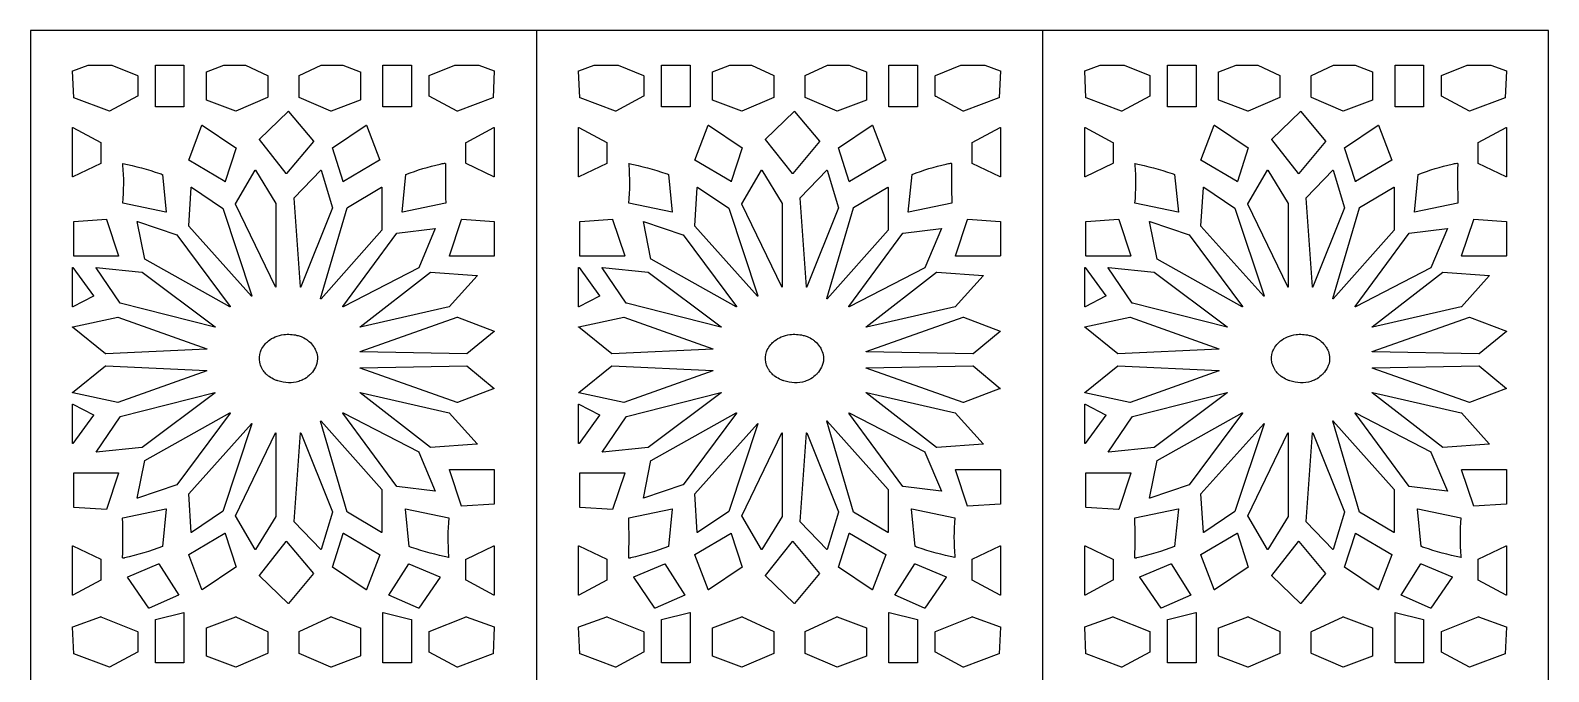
# Model space of a CAD drawing. Header units: millimetres. Extents: x -145 to 725, y -840 to 1160.
# Drawn here: x -145 to 725, y 792 to 1160 of the extents above; entities that cross this region are included whole.
import ezdxf

# ---------------------------------------------------------------- set-up
doc = ezdxf.new("R2010")
doc.units = ezdxf.units.MM
doc.layers.add('Default', color=70, linetype='Continuous')

msp = doc.modelspace()

# ---------------------------------------------------------------- linework, layer by layer
at = {"layer": 'Default'}
for p, q in [((145, 1160), (145, -840)), ((435, 1160), (435, -840))]:
    msp.add_line(p, q, dxfattribs=at)
for points in [[(435, 1160), (145, 1160), (-145, 1160), (-145, -840), (145, -840), (435, -840), (725, -840), (725, 1160)], [(-120.76, 1136.79), (-120.76, 1136.79)], [(-83.51, 1133.94), (-83.51, 1133.94)], [(-44.04, 1136.18), (-44.04, 1136.18)], [(44.11, 1136.09), (44.11, 1136.09)], [(83.58, 1134.03), (83.58, 1134.03)], [(120.83, 1136.7), (120.83, 1136.7)], [(169.24, 1136.79), (169.24, 1136.79)], [(206.49, 1133.94), (206.49, 1133.94)], [(245.96, 1136.18), (245.96, 1136.18)], [(334.11, 1136.09), (334.11, 1136.09)], [(373.58, 1134.03), (373.58, 1134.03)], [(410.83, 1136.7), (410.83, 1136.7)], [(459.24, 1136.79), (459.24, 1136.79)], [(496.49, 1133.94), (496.49, 1133.94)], [(535.96, 1136.18), (535.96, 1136.18)], [(624.11, 1136.09), (624.11, 1136.09)], [(663.58, 1134.03), (663.58, 1134.03)], [(700.83, 1136.7), (700.83, 1136.7)], [(-120.11, 1121.37), (-120.11, 1121.37)], [(-99.67, 1113.62), (-99.68, 1113.62)], [(-44.11, 1120.15), (-44.11, 1120.15)], [(8.98, 1121.68), (8.98, 1121.68)], [(44.04, 1120.06), (44.04, 1120.06)], [(99.57, 1113.63), (99.57, 1113.63)], [(120.04, 1121.29), (120.04, 1121.29)], [(169.89, 1121.37), (169.89, 1121.37)], [(190.33, 1113.62), (190.32, 1113.62)], [(245.89, 1120.15), (245.89, 1120.15)], [(298.98, 1121.68), (298.98, 1121.68)], [(334.04, 1120.06), (334.04, 1120.06)], [(389.57, 1113.63), (389.57, 1113.63)], [(410.04, 1121.29), (410.04, 1121.29)], [(459.89, 1121.37), (459.89, 1121.37)], [(480.33, 1113.62), (480.32, 1113.62)], [(535.89, 1120.15), (535.89, 1120.15)], [(588.98, 1121.68), (588.98, 1121.68)], [(624.04, 1120.06), (624.04, 1120.06)], [(679.57, 1113.63), (679.57, 1113.63)], [(700.04, 1121.29), (700.04, 1121.29)]]:
    msp.add_lwpolyline(points, close=True, dxfattribs=at)
for points in [[(-99.68, 1113.62), (-120.04, 1121.29, -0.319163), (-120.11, 1121.37), (-120.83, 1136.7, -0.301789), (-120.76, 1136.79), (-111.95, 1140), (-98.24, 1140), (-83.58, 1134.03, -0.324955), (-83.51, 1133.94), (-83.51, 1122.29, -0.263614), (-83.57, 1122.21), (-99.57, 1113.63)], [(-73.27, 1116.07, -0.278165), (-73.37, 1116.12, -0.126205), (-73.38, 1116.16), (-73.38, 1140), (-56.97, 1140), (-56.97, 1116.16, -0.361163), (-57.09, 1116.07)], [(-8.98, 1133.94), (-8.98, 1121.68, -0.277286), (-9.04, 1121.6), (-27.22, 1113.62), (-27.32, 1113.62), (-44.05, 1120.06, -0.331011), (-44.11, 1120.15), (-44.11, 1136.09, -0.284318), (-44.04, 1136.18), (-34.11, 1140), (-21.68, 1140), (-9.03, 1134.03)], [(8.98, 1121.68), (8.98, 1133.94, -0.269904), (9.03, 1134.03), (21.68, 1140), (34.11, 1140), (44.05, 1136.18, -0.331011), (44.11, 1136.09), (44.11, 1120.15, -0.284318), (44.04, 1120.06), (27.32, 1113.62), (27.22, 1113.62), (9.04, 1121.6)], [(57.08, 1116.07, -0.278165), (56.98, 1116.12, -0.126205), (56.97, 1116.16), (56.97, 1140), (73.38, 1140), (73.38, 1116.16, -0.361163), (73.27, 1116.07)], [(83.52, 1122.29), (83.52, 1133.94, -0.281307), (83.58, 1134.03), (98.25, 1140), (111.95, 1140), (120.77, 1136.79, -0.351144), (120.83, 1136.7), (120.11, 1121.37, -0.275752), (120.04, 1121.29), (99.68, 1113.62), (99.57, 1113.63), (83.57, 1122.21)], [(190.32, 1113.62), (169.96, 1121.29, -0.319163), (169.89, 1121.37), (169.17, 1136.7, -0.301789), (169.24, 1136.79), (178.05, 1140), (191.76, 1140), (206.42, 1134.03, -0.324955), (206.49, 1133.94), (206.49, 1122.29, -0.263614), (206.43, 1122.21), (190.43, 1113.63)], [(216.73, 1116.07, -0.278165), (216.63, 1116.12, -0.126205), (216.62, 1116.16), (216.62, 1140), (233.03, 1140), (233.03, 1116.16, -0.361163), (232.91, 1116.07)], [(281.02, 1133.94), (281.02, 1121.68, -0.277286), (280.96, 1121.6), (262.78, 1113.62), (262.68, 1113.62), (245.95, 1120.06, -0.331011), (245.89, 1120.15), (245.89, 1136.09, -0.284318), (245.96, 1136.18), (255.89, 1140), (268.32, 1140), (280.97, 1134.03)], [(334.05, 1136.18, -0.331011), (334.11, 1136.09), (334.11, 1120.15, -0.284318), (334.04, 1120.06), (317.32, 1113.62), (317.22, 1113.62), (299.04, 1121.6), (298.98, 1121.68), (298.98, 1133.94, -0.269904), (299.03, 1134.03), (311.68, 1140), (324.11, 1140)], [(347.08, 1116.07, -0.278165), (346.98, 1116.12, -0.126205), (346.97, 1116.16), (346.97, 1140), (363.38, 1140), (363.38, 1116.16, -0.361163), (363.27, 1116.07)], [(373.52, 1122.29), (373.52, 1133.94, -0.281307), (373.58, 1134.03), (388.25, 1140), (401.95, 1140), (410.77, 1136.79, -0.351144), (410.83, 1136.7), (410.11, 1121.37, -0.275752), (410.04, 1121.29), (389.68, 1113.62), (389.57, 1113.63), (373.57, 1122.21)], [(480.32, 1113.62), (459.96, 1121.29, -0.319163), (459.89, 1121.37), (459.17, 1136.7, -0.301789), (459.24, 1136.79), (468.05, 1140), (481.76, 1140), (496.42, 1134.03, -0.324955), (496.49, 1133.94), (496.49, 1122.29, -0.263614), (496.43, 1122.21), (480.43, 1113.63)], [(506.73, 1116.07, -0.278165), (506.63, 1116.12, -0.126205), (506.62, 1116.16), (506.62, 1140), (523.03, 1140), (523.03, 1116.16, -0.361163), (522.91, 1116.07)], [(571.02, 1133.94), (571.02, 1121.68, -0.277286), (570.96, 1121.6), (552.78, 1113.62), (552.68, 1113.62), (535.95, 1120.06, -0.331011), (535.89, 1120.15), (535.89, 1136.09, -0.284318), (535.96, 1136.18), (545.89, 1140), (558.32, 1140), (570.97, 1134.03)], [(588.98, 1121.68), (588.98, 1133.94, -0.269904), (589.03, 1134.03), (601.68, 1140), (614.11, 1140), (624.05, 1136.18, -0.331011), (624.11, 1136.09), (624.11, 1120.15, -0.284318), (624.04, 1120.06), (607.32, 1113.62), (607.22, 1113.62), (589.04, 1121.6)], [(637.08, 1116.07, -0.278165), (636.98, 1116.12, -0.126205), (636.97, 1116.16), (636.97, 1140), (653.38, 1140), (653.38, 1116.16, -0.361163), (653.27, 1116.07)], [(663.52, 1122.29), (663.52, 1133.94, -0.281307), (663.58, 1134.03), (678.25, 1140), (691.95, 1140), (700.77, 1136.79, -0.351144), (700.83, 1136.7), (700.11, 1121.37, -0.275752), (700.04, 1121.29), (679.68, 1113.62), (679.57, 1113.63), (663.57, 1122.21)], [(-9.03, 1134.03, -0.048061), (-9.01, 1134.02, -0.047154), (-9, 1134, -0.049806), (-8.99, 1133.99, -0.056352), (-8.98, 1133.97, -0.079296), (-8.98, 1133.94), (-8.98, 1133.94)], [(280.97, 1134.03, -0.048061), (280.99, 1134.02, -0.047154), (281, 1134, -0.049806), (281.01, 1133.99, -0.056352), (281.02, 1133.97, -0.079296), (281.02, 1133.94), (281.02, 1133.94)], [(570.97, 1134.03, -0.048061), (570.99, 1134.02, -0.047154), (571, 1134, -0.049806), (571.01, 1133.99, -0.056352), (571.02, 1133.97, -0.079296), (571.02, 1133.94), (571.02, 1133.94)], [(83.57, 1122.21, -0.045247), (83.55, 1122.22, -0.047808), (83.54, 1122.24, -0.05045), (83.53, 1122.25, -0.056906), (83.52, 1122.27, -0.070016), (83.52, 1122.29)], [(373.57, 1122.21, -0.045247), (373.55, 1122.22, -0.047808), (373.54, 1122.24, -0.05045), (373.53, 1122.25, -0.056906), (373.52, 1122.27, -0.070016), (373.52, 1122.29)], [(663.57, 1122.21, -0.045247), (663.55, 1122.22, -0.047808), (663.54, 1122.24, -0.05045), (663.53, 1122.25, -0.056906), (663.52, 1122.27, -0.070016), (663.52, 1122.29)], [(-46.47, 1105.61), (-27.2, 1092.73, -0.354317), (-27.16, 1092.63), (-33.34, 1073.31, -0.435093), (-33.52, 1073.26), (-54.24, 1085.52, -0.388341), (-54.29, 1085.63), (-46.65, 1105.56, -0.443492)], [(-13.67, 1097.62), (2.76, 1113.56, -0.435072), (2.94, 1113.56), (17.18, 1096.39, -0.364864), (17.18, 1096.28), (1.85, 1077.88, -0.459084), (1.66, 1077.88), (-13.68, 1097.5, -0.385252)], [(55.14, 1085.52), (34.42, 1073.26, -0.363873), (34.26, 1073.28, -0.100889), (34.24, 1073.31), (28.06, 1092.63, -0.319753), (28.1, 1092.73), (47.37, 1105.61, -0.360598), (47.53, 1105.59, -0.105389), (47.55, 1105.56), (55.19, 1085.63, -0.353843)], [(243.53, 1105.61), (262.8, 1092.73, -0.354317), (262.84, 1092.63), (256.66, 1073.31, -0.435093), (256.48, 1073.26), (235.76, 1085.52, -0.388341), (235.71, 1085.63), (243.35, 1105.56, -0.443492)], [(276.33, 1097.62), (292.76, 1113.56, -0.435072), (292.94, 1113.56), (307.18, 1096.39, -0.364864), (307.18, 1096.28), (291.85, 1077.88, -0.459084), (291.66, 1077.88), (276.32, 1097.5, -0.385252)], [(345.14, 1085.52), (324.42, 1073.26, -0.363873), (324.26, 1073.28, -0.100889), (324.24, 1073.31), (318.06, 1092.63, -0.319753), (318.1, 1092.73), (337.37, 1105.61, -0.360598), (337.53, 1105.59, -0.105389), (337.55, 1105.56), (345.19, 1085.63, -0.353843)], [(533.53, 1105.61), (552.8, 1092.73, -0.354317), (552.84, 1092.63), (546.66, 1073.31, -0.435093), (546.48, 1073.26), (525.76, 1085.52, -0.388341), (525.71, 1085.63), (533.35, 1105.56, -0.443492)], [(566.33, 1097.62), (582.76, 1113.56, -0.435072), (582.94, 1113.56), (597.18, 1096.39, -0.364864), (597.18, 1096.28), (581.85, 1077.88, -0.459084), (581.66, 1077.88), (566.32, 1097.5, -0.385252)], [(635.14, 1085.52), (614.42, 1073.26, -0.363873), (614.26, 1073.28, -0.100889), (614.24, 1073.31), (608.06, 1092.63, -0.319753), (608.1, 1092.73), (627.37, 1105.61, -0.360598), (627.53, 1105.59, -0.105389), (627.55, 1105.56), (635.19, 1085.63, -0.353843)], [(-104.6, 1095.72), (-104.6, 1083.84, -0.268212), (-104.66, 1083.76), (-120.66, 1076.01, -0.341154), (-120.81, 1076.04, -0.208315), (-120.83, 1076.1), (-120.83, 1104.3, -0.390005), (-120.7, 1104.4, -0.076348), (-120.66, 1104.38), (-104.66, 1095.8, -0.291202)], [(104.6, 1083.84), (104.6, 1095.72, -0.26013), (104.66, 1095.8), (120.66, 1104.38, -0.337115), (120.81, 1104.37, -0.224277), (120.83, 1104.3), (120.83, 1076.1, -0.389397), (120.7, 1076.01, -0.065958), (120.66, 1076.01), (104.66, 1083.76, -0.306925)], [(185.4, 1095.72), (185.4, 1083.84, -0.268212), (185.34, 1083.76), (169.34, 1076.01, -0.341154), (169.19, 1076.04, -0.208315), (169.17, 1076.1), (169.17, 1104.3, -0.390005), (169.3, 1104.4, -0.076348), (169.34, 1104.38), (185.34, 1095.8, -0.291202)], [(394.6, 1083.84), (394.6, 1095.72, -0.26013), (394.66, 1095.8), (410.66, 1104.38, -0.337115), (410.81, 1104.37, -0.224277), (410.83, 1104.3), (410.83, 1076.1, -0.389397), (410.7, 1076.01, -0.065958), (410.66, 1076.01), (394.66, 1083.76, -0.306925)], [(475.4, 1095.72), (475.4, 1083.84, -0.268212), (475.34, 1083.76), (459.34, 1076.01, -0.341154), (459.19, 1076.04, -0.208315), (459.17, 1076.1), (459.17, 1104.3, -0.390005), (459.3, 1104.4, -0.076348), (459.34, 1104.38), (475.34, 1095.8, -0.291202)], [(684.6, 1083.84), (684.6, 1095.72, -0.26013), (684.66, 1095.8), (700.66, 1104.38, -0.337115), (700.81, 1104.37, -0.224277), (700.83, 1104.3), (700.83, 1076.1, -0.389397), (700.7, 1076.01, -0.065958), (700.66, 1076.01), (684.66, 1083.76, -0.306925)], [(-92.09, 1083.71, -0.031108), (-70.77, 1077.89, -0.002057), (-69.41, 1077.42, -0.321328), (-69.33, 1077.33), (-67.15, 1055.87, -0.393532), (-67.28, 1055.77), (-67.3, 1055.77), (-92.04, 1060.98, 0.042185), (-91.92, 1082.78, 0.137367)], [(-15.9, 1079.82), (-4.26, 1060.82, -0.140421), (-4.25, 1060.77), (-4.25, 1012.95, -0.776467), (-4.47, 1012.91), (-27.38, 1060.43, -0.249426), (-27.37, 1060.51), (-16.1, 1079.82, -0.544222)], [(9.7, 1012.94), (6.07, 1063.83, -0.213473), (6.09, 1063.9), (21.36, 1079.84, -0.58351), (21.56, 1079.8), (21.56, 1079.8), (28.11, 1058.34, -0.171915), (28.11, 1058.29), (9.93, 1012.92, -0.542218), (9.72, 1012.89, -0.146566)], [(92.94, 1060.98), (68.2, 1055.77, -0.367825), (68.06, 1055.82, -0.158503), (68.05, 1055.87), (70.24, 1077.33, -0.03988), (89.79, 1083.35, -0.004937), (92.31, 1083.88, -0.195089), (92.77, 1083.74, -0.104268), (92.89, 1083.59, -0.254484), (92.88, 1083.28, 0.013596), (93.03, 1061.08, -0.334876)], [(197.91, 1083.71, -0.031108), (219.23, 1077.89, -0.002057), (220.59, 1077.42, -0.321328), (220.67, 1077.33), (222.85, 1055.87, -0.393532), (222.72, 1055.77), (222.7, 1055.77), (197.96, 1060.98, 0.042185), (198.08, 1082.78, 0.137367)], [(274.1, 1079.82), (285.74, 1060.82, -0.140421), (285.75, 1060.77), (285.75, 1012.95, -0.776467), (285.53, 1012.91), (262.62, 1060.43, -0.249426), (262.63, 1060.51), (273.9, 1079.82, -0.544222)], [(299.7, 1012.94), (296.07, 1063.83, -0.213473), (296.09, 1063.9), (311.36, 1079.84, -0.58351), (311.56, 1079.8), (311.56, 1079.8), (318.11, 1058.34, -0.171915), (318.11, 1058.29), (299.93, 1012.92, -0.542218), (299.72, 1012.89, -0.146566)], [(382.94, 1060.98), (358.2, 1055.77, -0.367825), (358.06, 1055.82, -0.158503), (358.05, 1055.87), (360.24, 1077.33, -0.03988), (379.79, 1083.35, -0.004937), (382.31, 1083.88, -0.195089), (382.77, 1083.74, -0.104268), (382.89, 1083.59, -0.254484), (382.88, 1083.28, 0.013596), (383.03, 1061.08, -0.334876)], [(487.91, 1083.71, -0.031108), (509.23, 1077.89, -0.002057), (510.59, 1077.42, -0.321328), (510.67, 1077.33), (512.85, 1055.87, -0.393532), (512.72, 1055.77), (512.7, 1055.77), (487.96, 1060.98, 0.042185), (488.08, 1082.78, 0.137367)], [(564.1, 1079.82), (575.74, 1060.82, -0.140421), (575.75, 1060.77), (575.75, 1012.95, -0.776467), (575.53, 1012.91), (552.62, 1060.43, -0.249426), (552.63, 1060.51), (563.9, 1079.82, -0.544222)], [(589.7, 1012.94), (586.07, 1063.83, -0.213473), (586.09, 1063.9), (601.36, 1079.84, -0.58351), (601.56, 1079.8), (601.56, 1079.8), (608.11, 1058.34, -0.171915), (608.11, 1058.29), (589.93, 1012.92, -0.542218), (589.72, 1012.89, -0.146566)], [(672.94, 1060.98), (648.2, 1055.77, -0.367825), (648.06, 1055.82, -0.158503), (648.05, 1055.87), (650.24, 1077.33, -0.03988), (669.79, 1083.35, -0.004937), (672.31, 1083.88, -0.195089), (672.77, 1083.74, -0.104268), (672.89, 1083.59, -0.254484), (672.88, 1083.28, 0.013596), (673.03, 1061.08, -0.334876)], [(-52.65, 1070.04), (-34.83, 1058.09, -0.168051), (-34.8, 1058.04), (-18.07, 1007.76, -0.688281), (-18.27, 1007.68), (-54.27, 1047.84, -0.204054), (-54.29, 1047.9), (-52.84, 1069.97, -0.51677)], [(21.34, 1006.23), (36.61, 1058.34, -0.189507), (36.66, 1058.4), (56.29, 1070.05, -0.454024), (56.47, 1070.01, -0.118573), (56.47, 1069.97), (56.47, 1045.44, -0.183816), (56.45, 1045.38), (21.55, 1006.15, -0.553764), (21.34, 1006.17, -0.20786)], [(237.35, 1070.04), (255.17, 1058.09, -0.168051), (255.2, 1058.04), (271.93, 1007.76, -0.688281), (271.73, 1007.68), (235.73, 1047.84, -0.204054), (235.71, 1047.9), (237.16, 1069.97, -0.51677)], [(311.34, 1006.23), (326.61, 1058.34, -0.189507), (326.66, 1058.4), (346.29, 1070.05, -0.454024), (346.47, 1070.01, -0.118573), (346.47, 1069.97), (346.47, 1045.44, -0.183816), (346.45, 1045.38), (311.55, 1006.15, -0.553764), (311.34, 1006.17, -0.20786)], [(527.35, 1070.04), (545.17, 1058.09, -0.168051), (545.2, 1058.04), (561.93, 1007.76, -0.688281), (561.73, 1007.68), (525.73, 1047.84, -0.204054), (525.71, 1047.9), (527.16, 1069.97, -0.51677)], [(601.34, 1006.23), (616.61, 1058.34, -0.189507), (616.66, 1058.4), (636.29, 1070.05, -0.454024), (636.47, 1070.01, -0.118573), (636.47, 1069.97), (636.47, 1045.44, -0.183816), (636.45, 1045.38), (601.55, 1006.15, -0.553764), (601.34, 1006.17, -0.20786)], [(-120.11, 1030.73), (-120.11, 1050.35, -0.348082), (-120, 1050.44), (-101.46, 1051.67, -0.326372), (-101.34, 1051.61), (-101.34, 1051.6), (-94.43, 1030.75, -0.377277), (-94.51, 1030.64, -0.057318), (-94.54, 1030.63), (-119.99, 1030.63, -0.333844), (-120.1, 1030.7, -0.087285)], [(-30.61, 1001.52), (-79.33, 1028.81, -0.22772), (-79.38, 1028.87), (-83.74, 1050.33, -0.488385), (-83.59, 1050.44), (-61.04, 1042.77, -0.151999), (-60.99, 1042.74), (-30.45, 1001.66, -0.49437), (-30.54, 1001.51, -0.128004)], [(34.08, 1001.66), (64.99, 1043.66, -0.198653), (65.07, 1043.7), (86.89, 1046.46, -0.407113), (87.02, 1046.38, -0.162857), (87.01, 1046.33), (77.56, 1023.95, -0.16679), (77.51, 1023.9), (34.24, 1001.52, -0.46922), (34.07, 1001.57, -0.288409)], [(95.16, 1030.75), (102.06, 1051.6, -0.303536), (102.18, 1051.67), (120.73, 1050.44, -0.267642), (120.82, 1050.39, -0.120971), (120.83, 1050.35), (120.83, 1030.73, -0.355753), (120.72, 1030.63), (120.72, 1030.63), (95.27, 1030.63, -0.335937), (95.16, 1030.7, -0.179979)], [(169.89, 1030.73), (169.89, 1050.35, -0.348082), (170, 1050.44), (188.54, 1051.67, -0.326372), (188.66, 1051.61), (188.66, 1051.6), (195.57, 1030.75, -0.377277), (195.49, 1030.64, -0.057318), (195.46, 1030.63), (170.01, 1030.63, -0.333844), (169.9, 1030.7, -0.087285)], [(259.39, 1001.52), (210.67, 1028.81, -0.22772), (210.62, 1028.87), (206.26, 1050.33, -0.488385), (206.41, 1050.44), (228.96, 1042.77, -0.151999), (229.01, 1042.74), (259.55, 1001.66, -0.49437), (259.46, 1001.51, -0.128004)], [(324.08, 1001.66), (354.99, 1043.66, -0.198653), (355.07, 1043.7), (376.89, 1046.46, -0.407113), (377.02, 1046.38, -0.162857), (377.01, 1046.33), (367.56, 1023.95, -0.16679), (367.51, 1023.9), (324.24, 1001.52, -0.46922), (324.07, 1001.57, -0.288409)], [(385.16, 1030.75), (392.06, 1051.6, -0.303536), (392.18, 1051.67), (410.73, 1050.44, -0.267642), (410.82, 1050.39, -0.120971), (410.83, 1050.35), (410.83, 1030.73, -0.355753), (410.72, 1030.63), (410.72, 1030.63), (385.27, 1030.63, -0.335937), (385.16, 1030.7, -0.179979)], [(459.89, 1030.73), (459.89, 1050.35, -0.348082), (460, 1050.44), (478.54, 1051.67, -0.326372), (478.66, 1051.61), (478.66, 1051.6), (485.57, 1030.75, -0.377277), (485.49, 1030.64, -0.057318), (485.46, 1030.63), (460.01, 1030.63, -0.333844), (459.9, 1030.7, -0.087285)], [(549.39, 1001.52), (500.67, 1028.81, -0.22772), (500.62, 1028.87), (496.26, 1050.33, -0.488385), (496.41, 1050.44), (518.96, 1042.77, -0.151999), (519.01, 1042.74), (549.55, 1001.66, -0.49437), (549.46, 1001.51, -0.128004)], [(614.08, 1001.66), (644.99, 1043.66, -0.198653), (645.07, 1043.7), (666.89, 1046.46, -0.407113), (667.02, 1046.38, -0.162857), (667.01, 1046.33), (657.56, 1023.95, -0.16679), (657.51, 1023.9), (614.24, 1001.52, -0.46922), (614.07, 1001.57, -0.288409)], [(675.16, 1030.75), (682.06, 1051.6, -0.303536), (682.18, 1051.67), (700.73, 1050.44, -0.267642), (700.82, 1050.39, -0.120971), (700.83, 1050.35), (700.83, 1030.73, -0.355753), (700.72, 1030.63), (700.72, 1030.63), (675.27, 1030.63, -0.335937), (675.16, 1030.7, -0.179979)], [(-108.84, 1007.65), (-120.66, 1001.52, -0.355388), (-120.81, 1001.55, -0.237638), (-120.83, 1001.61), (-120.83, 1023.98, -0.365916), (-120.73, 1024.08, -0.27671), (-120.62, 1024.03), (-108.8, 1007.79, -0.438596)], [(-81.01, 1021.3), (-39.19, 990.03, -0.597002), (-39.25, 989.86, -0.107698), (-39.3, 989.86), (-93.48, 1003.66, -0.190933), (-93.55, 1003.7), (-107.36, 1023.94, -0.542452), (-107.26, 1024.08), (-107.25, 1024.08), (-81.07, 1021.32, -0.134841)], [(84.37, 1021.32), (110.91, 1019.48, -0.515323), (111.01, 1019.36, -0.116495), (110.99, 1019.33), (94.99, 1001.55, -0.15123), (94.93, 1001.51), (44.03, 989.86, -0.466255), (43.88, 989.94, -0.271127), (43.92, 990.03), (84.28, 1021.3, -0.179098)], [(181.16, 1007.65), (169.34, 1001.52, -0.355388), (169.19, 1001.55, -0.237638), (169.17, 1001.61), (169.17, 1023.98, -0.365916), (169.27, 1024.08, -0.27671), (169.38, 1024.03), (181.2, 1007.79, -0.438596)], [(208.99, 1021.3), (250.81, 990.03, -0.597002), (250.75, 989.86, -0.107698), (250.7, 989.86), (196.52, 1003.66, -0.190933), (196.45, 1003.7), (182.64, 1023.94, -0.542452), (182.74, 1024.08), (182.75, 1024.08), (208.93, 1021.32, -0.134841)], [(374.37, 1021.32), (400.91, 1019.48, -0.515323), (401.01, 1019.36, -0.116495), (400.99, 1019.33), (384.99, 1001.55, -0.15123), (384.93, 1001.51), (334.03, 989.86, -0.466255), (333.88, 989.94, -0.271127), (333.92, 990.03), (374.28, 1021.3, -0.179098)], [(471.16, 1007.65), (459.34, 1001.52, -0.355388), (459.19, 1001.55, -0.237638), (459.17, 1001.61), (459.17, 1023.98, -0.365916), (459.27, 1024.08, -0.27671), (459.38, 1024.03), (471.2, 1007.79, -0.438596)], [(498.99, 1021.3), (540.81, 990.03, -0.597002), (540.75, 989.86, -0.107698), (540.7, 989.86), (486.52, 1003.66, -0.190933), (486.45, 1003.7), (472.64, 1023.94, -0.542452), (472.74, 1024.08), (472.75, 1024.08), (498.93, 1021.32, -0.134841)], [(664.37, 1021.32), (690.91, 1019.48, -0.515323), (691.01, 1019.36, -0.116495), (690.99, 1019.33), (674.99, 1001.55, -0.15123), (674.93, 1001.51), (624.03, 989.86, -0.466255), (623.88, 989.94, -0.271127), (623.92, 990.03), (664.28, 1021.3, -0.179098)], [(-94.86, 995.56), (-43.95, 977.48, -0.788219), (-43.99, 977.29), (-43.99, 977.29), (-101.8, 974.53, -0.188634), (-101.89, 974.56), (-120.8, 989.89, -0.609808), (-120.75, 990.05), (-94.93, 995.57, -0.137896)], [(105.08, 974.53), (43.99, 975.76, -0.559991), (43.89, 975.88, -0.218751), (43.95, 975.94), (99.58, 995.56, -0.175926), (99.68, 995.56), (120.77, 987.59, -0.612357), (120.8, 987.43), (105.16, 974.56, -0.173251)], [(195.14, 995.56), (246.05, 977.48, -0.788219), (246.01, 977.29), (246.01, 977.29), (188.2, 974.53, -0.188634), (188.11, 974.56), (169.2, 989.89, -0.609808), (169.25, 990.05), (195.07, 995.57, -0.137896)], [(395.08, 974.53), (333.99, 975.76, -0.559991), (333.89, 975.88, -0.218751), (333.95, 975.94), (389.58, 995.56, -0.175926), (389.68, 995.56), (410.77, 987.59, -0.612357), (410.8, 987.43), (395.16, 974.56, -0.173251)], [(485.14, 995.56), (536.05, 977.48, -0.788219), (536.01, 977.29), (536.01, 977.29), (478.2, 974.53, -0.188634), (478.11, 974.56), (459.2, 989.89, -0.609808), (459.25, 990.05), (485.07, 995.57, -0.137896)], [(685.08, 974.53), (623.99, 975.76, -0.559991), (623.89, 975.88, -0.218751), (623.95, 975.94), (679.58, 995.56, -0.175926), (679.68, 995.56), (700.77, 987.59, -0.612357), (700.8, 987.43), (685.16, 974.56, -0.173251)], [(2.85, 957.92, -0.068165), (-3.21, 959.07, -0.018332), (-4.85, 959.69, -0.056741), (-8.19, 961.57, -0.023658), (-9.47, 962.58, -0.064014), (-11.46, 964.83, -0.041877), (-12.33, 966.36, -0.07775), (-13.58, 969.73, -0.133544), (-13.17, 975.68, -0.025756), (-12.71, 976.81, -0.061012), (-10.7, 979.9, -0.044453), (-8.6, 981.98, -0.072767), (-4.7, 984.3, -0.06443), (0.24, 985.59, -0.092176), (7.78, 985.17, -0.035694), (10.12, 984.44, -0.058051), (13.33, 982.75, -0.036229), (14.75, 981.61, -0.061687), (17.22, 978.85, -0.044168), (18.42, 976.76, -0.08405), (19.44, 973.02, -0.113781), (18.76, 967.86, -0.022101), (18.34, 966.88, -0.070272), (15.86, 963.28, -0.023478), (14.75, 962.18, -0.071074), (11.39, 959.82, -0.042337), (8.82, 958.79, -0.075667)], [(292.85, 957.92, -0.068165), (286.79, 959.07, -0.018332), (285.15, 959.69, -0.056741), (281.81, 961.57, -0.023658), (280.53, 962.58, -0.064014), (278.54, 964.83, -0.041877), (277.67, 966.36, -0.07775), (276.42, 969.73, -0.133544), (276.83, 975.68, -0.025756), (277.29, 976.81, -0.061012), (279.3, 979.9, -0.044453), (281.4, 981.98, -0.072767), (285.3, 984.3, -0.06443), (290.24, 985.59, -0.092176), (297.78, 985.17, -0.035694), (300.12, 984.44, -0.058051), (303.33, 982.75, -0.036229), (304.75, 981.61, -0.061687), (307.22, 978.85, -0.044168), (308.42, 976.76, -0.08405), (309.44, 973.02, -0.113781), (308.76, 967.86, -0.022101), (308.34, 966.88, -0.070272), (305.86, 963.28, -0.023478), (304.75, 962.18, -0.071074), (301.39, 959.82, -0.042337), (298.82, 958.79, -0.075667)], [(582.85, 957.92, -0.068165), (576.79, 959.07, -0.018332), (575.15, 959.69, -0.056741), (571.81, 961.57, -0.023658), (570.53, 962.58, -0.064014), (568.54, 964.83, -0.041877), (567.67, 966.36, -0.07775), (566.42, 969.73, -0.133544), (566.83, 975.68, -0.025756), (567.29, 976.81, -0.061012), (569.3, 979.9, -0.044453), (571.4, 981.98, -0.072767), (575.3, 984.3, -0.06443), (580.24, 985.59, -0.092176), (587.78, 985.17, -0.035694), (590.12, 984.44, -0.058051), (593.33, 982.75, -0.036229), (594.75, 981.61, -0.061687), (597.22, 978.85, -0.044168), (598.42, 976.76, -0.08405), (599.44, 973.02, -0.113781), (598.76, 967.86, -0.022101), (598.34, 966.88, -0.070272), (595.86, 963.28, -0.023478), (594.75, 962.18, -0.071074), (591.39, 959.82, -0.042337), (588.82, 958.79, -0.075667)], [(-101.8, 967.67), (-43.99, 964.92, -0.563864), (-43.89, 964.79, -0.208401), (-43.95, 964.73), (-94.86, 946.64, -0.137808), (-94.93, 946.64), (-120.75, 952.16, -0.69256), (-120.8, 952.32), (-101.89, 967.65, -0.178487)], [(99.58, 946.64), (43.95, 966.26, -0.789034), (43.99, 966.45), (43.99, 966.45), (105.08, 967.67, -0.184087), (105.16, 967.65), (120.8, 954.77, -0.562993), (120.77, 954.61), (99.68, 946.64, -0.175567)], [(188.2, 967.67), (246.01, 964.92, -0.563864), (246.11, 964.79, -0.208401), (246.05, 964.73), (195.14, 946.64, -0.137808), (195.07, 946.64), (169.25, 952.16, -0.69256), (169.2, 952.32), (188.11, 967.65, -0.178487)], [(389.58, 946.64), (333.95, 966.26, -0.789034), (333.99, 966.45), (333.99, 966.45), (395.08, 967.67, -0.184087), (395.16, 967.65), (410.8, 954.77, -0.562993), (410.77, 954.61), (389.68, 946.64, -0.175567)], [(478.2, 967.67), (536.01, 964.92, -0.563864), (536.11, 964.79, -0.208401), (536.05, 964.73), (485.14, 946.64, -0.137808), (485.07, 946.64), (459.25, 952.16, -0.69256), (459.2, 952.32), (478.11, 967.65, -0.178487)], [(679.58, 946.64), (623.95, 966.26, -0.789034), (623.99, 966.45), (623.99, 966.45), (685.08, 967.67, -0.184087), (685.16, 967.65), (700.8, 954.77, -0.562993), (700.77, 954.61), (679.68, 946.64, -0.175567)], [(-107.36, 918.27), (-93.55, 938.5, -0.174424), (-93.48, 938.55), (-39.3, 952.34, -0.467644), (-39.16, 952.26, -0.281396), (-39.19, 952.18), (-81.01, 920.91, -0.134059), (-81.07, 920.88), (-107.25, 918.12, -0.493192), (-107.38, 918.22, -0.142088)], [(84.28, 920.91), (43.92, 952.18, -0.589798), (43.97, 952.34, -0.101883), (44.03, 952.34), (94.93, 940.69, -0.16203), (94.99, 940.66), (110.99, 922.88, -0.563857), (110.91, 922.72), (110.91, 922.72), (84.37, 920.88, -0.186951)], [(182.64, 918.27), (196.45, 938.5, -0.174424), (196.52, 938.55), (250.7, 952.34, -0.467644), (250.84, 952.26, -0.281396), (250.81, 952.18), (208.99, 920.91, -0.134059), (208.93, 920.88), (182.75, 918.12, -0.493192), (182.62, 918.22, -0.142088)], [(374.28, 920.91), (333.92, 952.18, -0.589798), (333.97, 952.34, -0.101883), (334.03, 952.34), (384.93, 940.69, -0.16203), (384.99, 940.66), (400.99, 922.88, -0.563857), (400.91, 922.72), (400.91, 922.72), (374.37, 920.88, -0.186951)], [(472.64, 918.27), (486.45, 938.5, -0.174424), (486.52, 938.55), (540.7, 952.34, -0.467644), (540.84, 952.26, -0.281396), (540.81, 952.18), (498.99, 920.91, -0.134059), (498.93, 920.88), (472.75, 918.12, -0.493192), (472.62, 918.22, -0.142088)], [(664.28, 920.91), (623.92, 952.18, -0.589798), (623.97, 952.34, -0.101883), (624.03, 952.34), (674.93, 940.69, -0.16203), (674.99, 940.66), (690.99, 922.88, -0.563857), (690.91, 922.72), (690.91, 922.72), (664.37, 920.88, -0.186951)], [(-108.8, 939.48), (-120.62, 923.23, -0.449434), (-120.82, 923.23, -0.236569), (-120.83, 923.28), (-120.83, 945.66, -0.35362), (-120.72, 945.75, -0.115889), (-120.66, 945.74), (-108.84, 939.61, -0.489108)], [(-61.04, 899.43), (-83.59, 891.77, -0.398415), (-83.74, 891.82, -0.165448), (-83.74, 891.87), (-79.38, 913.33, -0.210051), (-79.33, 913.4), (-30.61, 940.68, -0.489452), (-30.43, 940.63, -0.283356), (-30.45, 940.55), (-60.99, 899.47, -0.15133)], [(34.24, 940.68), (77.51, 918.3, -0.184005), (77.56, 918.25), (87.01, 895.88, -0.463848), (86.9, 895.75), (86.89, 895.75), (65.07, 898.51, -0.210212), (64.99, 898.55), (34.08, 940.55, -0.488861), (34.16, 940.69, -0.151499)], [(181.2, 939.48), (169.38, 923.23, -0.449434), (169.18, 923.23, -0.236569), (169.17, 923.28), (169.17, 945.66, -0.35362), (169.28, 945.75, -0.115889), (169.34, 945.74), (181.16, 939.61, -0.489108)], [(228.96, 899.43), (206.41, 891.77, -0.398415), (206.26, 891.82, -0.165448), (206.26, 891.87), (210.62, 913.33, -0.210051), (210.67, 913.4), (259.39, 940.68, -0.489452), (259.57, 940.63, -0.283356), (259.55, 940.55), (229.01, 899.47, -0.15133)], [(324.24, 940.68), (367.51, 918.3, -0.184005), (367.56, 918.25), (377.01, 895.88, -0.463848), (376.9, 895.75), (376.89, 895.75), (355.07, 898.51, -0.210212), (354.99, 898.55), (324.08, 940.55, -0.488861), (324.16, 940.69, -0.151499)], [(471.2, 939.48), (459.38, 923.23, -0.449434), (459.18, 923.23, -0.236569), (459.17, 923.28), (459.17, 945.66, -0.35362), (459.28, 945.75, -0.115889), (459.34, 945.74), (471.16, 939.61, -0.489108)], [(518.96, 899.43), (496.41, 891.77, -0.398415), (496.26, 891.82, -0.165448), (496.26, 891.87), (500.62, 913.33, -0.210051), (500.67, 913.4), (549.39, 940.68, -0.489452), (549.57, 940.63, -0.283356), (549.55, 940.55), (519.01, 899.47, -0.15133)], [(614.24, 940.68), (657.51, 918.3, -0.184005), (657.56, 918.25), (667.01, 895.88, -0.463848), (666.9, 895.75), (666.89, 895.75), (645.07, 898.51, -0.210212), (644.99, 898.55), (614.08, 940.55, -0.488861), (614.16, 940.69, -0.151499)], [(-34.83, 884.12), (-52.65, 872.16, -0.435981), (-52.83, 872.2), (-52.84, 872.23), (-54.29, 894.3, -0.203097), (-54.27, 894.37), (-18.27, 934.53, -0.542639), (-18.07, 934.51, -0.222525), (-18.07, 934.44), (-34.8, 884.17, -0.164766)], [(36.61, 883.86), (21.34, 935.98, -0.686974), (21.55, 936.06), (56.45, 896.82, -0.186194), (56.47, 896.76), (56.47, 872.24, -0.512393), (56.29, 872.16), (36.66, 883.81, -0.19074)], [(255.17, 884.12), (237.35, 872.16, -0.435981), (237.17, 872.2), (237.16, 872.23), (235.71, 894.3, -0.203097), (235.73, 894.37), (271.73, 934.53, -0.542639), (271.93, 934.51, -0.222525), (271.93, 934.44), (255.2, 884.17, -0.164766)], [(326.61, 883.86), (311.34, 935.98, -0.686974), (311.55, 936.06), (346.45, 896.82, -0.186194), (346.47, 896.76), (346.47, 872.24, -0.512393), (346.29, 872.16), (326.66, 883.81, -0.19074)], [(545.17, 884.12), (527.35, 872.16, -0.435981), (527.17, 872.2), (527.16, 872.23), (525.71, 894.3, -0.203097), (525.73, 894.37), (561.73, 934.53, -0.542639), (561.93, 934.51, -0.222525), (561.93, 934.44), (545.2, 884.17, -0.164766)], [(616.61, 883.86), (601.34, 935.98, -0.686974), (601.55, 936.06), (636.45, 896.82, -0.186194), (636.47, 896.76), (636.47, 872.24, -0.512393), (636.29, 872.16), (616.66, 883.81, -0.19074)], [(-4.26, 881.39), (-15.9, 862.38, -0.546928), (-16.1, 862.38), (-27.37, 881.7, -0.251812), (-27.38, 881.78), (-4.47, 929.29, -0.547032), (-4.26, 929.3, -0.140992), (-4.25, 929.26), (-4.25, 881.43, -0.136754)], [(21.36, 862.37), (6.09, 878.31, -0.220154), (6.07, 878.37), (9.7, 929.26, -0.799484), (9.93, 929.29), (28.11, 883.92, -0.172409), (28.11, 883.86), (21.56, 862.4, -0.524674)], [(285.74, 881.39), (274.1, 862.38, -0.546928), (273.9, 862.38), (262.63, 881.7, -0.251812), (262.62, 881.78), (285.53, 929.29, -0.547032), (285.74, 929.3, -0.140992), (285.75, 929.26), (285.75, 881.43, -0.136754)], [(311.36, 862.37), (296.09, 878.31, -0.220154), (296.07, 878.37), (299.7, 929.26, -0.799484), (299.93, 929.29), (318.11, 883.92, -0.172409), (318.11, 883.86), (311.56, 862.4, -0.524674)], [(575.74, 881.39), (564.1, 862.38, -0.546928), (563.9, 862.38), (552.63, 881.7, -0.251812), (552.62, 881.78), (575.53, 929.29, -0.547032), (575.74, 929.3, -0.140992), (575.75, 929.26), (575.75, 881.43, -0.136754)], [(601.36, 862.37), (586.09, 878.31, -0.220154), (586.07, 878.37), (589.7, 929.26, -0.799484), (589.93, 929.29), (608.11, 883.92, -0.172409), (608.11, 883.86), (601.56, 862.4, -0.524674)], [(-94.43, 906.24), (-101.34, 885.39, -0.303535), (-101.46, 885.32), (-120, 886.55, -0.267641), (-120.1, 886.61, -0.120972), (-120.11, 886.65), (-120.11, 906.27, -0.355753), (-120, 906.36), (-119.99, 906.36), (-94.54, 906.36, -0.335937), (-94.43, 906.3, -0.179979)], [(102.06, 887.23), (95.16, 908.08, -0.377277), (95.24, 908.2, -0.057317), (95.27, 908.2), (120.72, 908.2, -0.333845), (120.83, 908.13, -0.087285), (120.83, 908.1), (120.83, 888.48, -0.348081), (120.73, 888.39), (102.18, 887.16, -0.326372), (102.07, 887.22)], [(195.57, 906.24), (188.66, 885.39, -0.303535), (188.54, 885.32), (170, 886.55, -0.267641), (169.9, 886.61, -0.120972), (169.89, 886.65), (169.89, 906.27, -0.355753), (170, 906.36), (170.01, 906.36), (195.46, 906.36, -0.335937), (195.57, 906.3, -0.179979)], [(392.06, 887.23), (385.16, 908.08, -0.377277), (385.24, 908.2, -0.057317), (385.27, 908.2), (410.72, 908.2, -0.333845), (410.83, 908.13, -0.087285), (410.83, 908.1), (410.83, 888.48, -0.348081), (410.73, 888.39), (392.18, 887.16, -0.326372), (392.07, 887.22)], [(485.57, 906.24), (478.66, 885.39, -0.303535), (478.54, 885.32), (460, 886.55, -0.267641), (459.9, 886.61, -0.120972), (459.89, 886.65), (459.89, 906.27, -0.355753), (460, 906.36), (460.01, 906.36), (485.46, 906.36, -0.335937), (485.57, 906.3, -0.179979)], [(682.06, 887.23), (675.16, 908.08, -0.377277), (675.24, 908.2, -0.057317), (675.27, 908.2), (700.72, 908.2, -0.333845), (700.83, 908.13, -0.087285), (700.83, 908.1), (700.83, 888.48, -0.348081), (700.73, 888.39), (682.18, 887.16, -0.326372), (682.07, 887.22)], [(-92.04, 880.5), (-67.3, 885.71, -0.369619), (-67.16, 885.65, -0.157008), (-67.15, 885.6), (-69.33, 864.14, -0.039301), (-91.06, 857.66), (-91.07, 857.66, -0.214847), (-91.52, 857.4, -0.191852), (-91.99, 857.52, -0.151675), (-92.12, 857.69, 0.017088), (-92.12, 880.4, -0.334671)], [(94.81, 857.77, -0.031047), (73.45, 863.6, -0.001987), (72.13, 864.06, -0.321323), (72.05, 864.14), (69.87, 885.6, -0.393552), (70, 885.71), (70.01, 885.71), (94.76, 880.5, 0.040599), (94.65, 858.55, 0.122108)], [(197.96, 880.5), (222.7, 885.71, -0.369619), (222.84, 885.65, -0.157008), (222.85, 885.6), (220.67, 864.14, -0.039301), (198.94, 857.66), (198.93, 857.66, -0.214847), (198.48, 857.4, -0.191852), (198.01, 857.52, -0.151675), (197.88, 857.69, 0.017088), (197.88, 880.4, -0.334671)], [(384.81, 857.77, -0.031047), (363.45, 863.6, -0.001987), (362.13, 864.06, -0.321323), (362.05, 864.14), (359.87, 885.6, -0.393552), (360, 885.71), (360.01, 885.71), (384.76, 880.5, 0.040599), (384.65, 858.55, 0.122108)], [(487.96, 880.5), (512.7, 885.71, -0.369619), (512.84, 885.65, -0.157008), (512.85, 885.6), (510.67, 864.14, -0.039301), (488.94, 857.66), (488.93, 857.66, -0.214847), (488.48, 857.4, -0.191852), (488.01, 857.52, -0.151675), (487.88, 857.69, 0.017088), (487.88, 880.4, -0.334671)], [(674.81, 857.77, -0.031047), (653.45, 863.6, -0.001987), (652.13, 864.06, -0.321323), (652.05, 864.14), (649.87, 885.6, -0.393552), (650, 885.71), (650.01, 885.71), (674.76, 880.5, 0.040599), (674.65, 858.55, 0.122108)], [(-33.34, 871.65), (-27.16, 852.34, -0.319754), (-27.2, 852.23), (-46.47, 839.36, -0.360598), (-46.63, 839.37, -0.105387), (-46.65, 839.41), (-54.29, 859.33, -0.353842), (-54.24, 859.44), (-33.52, 871.7, -0.363873), (-33.36, 871.68, -0.100891)], [(47.37, 839.36), (28.1, 852.23, -0.354318), (28.06, 852.34), (34.24, 871.65, -0.435095), (34.42, 871.7), (55.14, 859.44, -0.38834), (55.19, 859.33), (47.55, 839.41, -0.443489)], [(256.66, 871.65), (262.84, 852.34, -0.319754), (262.8, 852.23), (243.53, 839.36, -0.360598), (243.37, 839.37, -0.105387), (243.35, 839.41), (235.71, 859.33, -0.353842), (235.76, 859.44), (256.48, 871.7, -0.363873), (256.64, 871.68, -0.100891)], [(337.37, 839.36), (318.1, 852.23, -0.354318), (318.06, 852.34), (324.24, 871.65, -0.435095), (324.42, 871.7), (345.14, 859.44, -0.38834), (345.19, 859.33), (337.55, 839.41, -0.443489)], [(546.66, 871.65), (552.84, 852.34, -0.319754), (552.8, 852.23), (533.53, 839.36, -0.360598), (533.37, 839.37, -0.105387), (533.35, 839.41), (525.71, 859.33, -0.353842), (525.76, 859.44), (546.48, 871.7, -0.363873), (546.64, 871.68, -0.100891)], [(627.37, 839.36), (608.1, 852.23, -0.354318), (608.06, 852.34), (614.24, 871.65, -0.435095), (614.42, 871.7), (635.14, 859.44, -0.38834), (635.19, 859.33), (627.55, 839.41, -0.443489)], [(-104.6, 856.72), (-104.6, 844.84, -0.26013), (-104.66, 844.76), (-120.66, 836.18, -0.337115), (-120.81, 836.19, -0.224277), (-120.83, 836.26), (-120.83, 864.46, -0.389397), (-120.69, 864.55, -0.065958), (-120.66, 864.54), (-104.66, 856.8, -0.306925)], [(-13.68, 847.46), (1.66, 867.08, -0.456141), (1.85, 867.08), (17.18, 848.69, -0.365015), (17.18, 848.58), (2.94, 831.41, -0.424435), (2.76, 831.4), (-13.67, 847.34, -0.3941)], [(104.6, 844.84), (104.6, 856.72, -0.268212), (104.66, 856.8), (120.66, 864.54, -0.341154), (120.81, 864.52, -0.208315), (120.83, 864.46), (120.83, 836.26, -0.390005), (120.7, 836.16, -0.076348), (120.66, 836.18), (104.66, 844.76, -0.291202)], [(185.4, 856.72), (185.4, 844.84, -0.26013), (185.34, 844.76), (169.34, 836.18, -0.337115), (169.19, 836.19, -0.224277), (169.17, 836.26), (169.17, 864.46, -0.389397), (169.31, 864.55, -0.065958), (169.34, 864.54), (185.34, 856.8, -0.306925)], [(276.32, 847.46), (291.66, 867.08, -0.456141), (291.85, 867.08), (307.18, 848.69, -0.365015), (307.18, 848.58), (292.94, 831.41, -0.424435), (292.76, 831.4), (276.33, 847.34, -0.3941)], [(394.6, 844.84), (394.6, 856.72, -0.268212), (394.66, 856.8), (410.66, 864.54, -0.341154), (410.81, 864.52, -0.208315), (410.83, 864.46), (410.83, 836.26, -0.390005), (410.7, 836.16, -0.076348), (410.66, 836.18), (394.66, 844.76, -0.291202)], [(475.4, 856.72), (475.4, 844.84, -0.26013), (475.34, 844.76), (459.34, 836.18, -0.337115), (459.19, 836.19, -0.224277), (459.17, 836.26), (459.17, 864.46, -0.389397), (459.31, 864.55, -0.065958), (459.34, 864.54), (475.34, 856.8, -0.306925)], [(566.32, 847.46), (581.66, 867.08, -0.456141), (581.85, 867.08), (597.18, 848.69, -0.365015), (597.18, 848.58), (582.94, 831.41, -0.424435), (582.76, 831.4), (566.33, 847.34, -0.3941)], [(684.6, 844.84), (684.6, 856.72, -0.268212), (684.66, 856.8), (700.66, 864.54, -0.341154), (700.81, 864.52, -0.208315), (700.83, 864.46), (700.83, 836.26, -0.390005), (700.7, 836.16, -0.076348), (700.66, 836.18), (684.66, 844.76, -0.291202)], [(-71.35, 854.2), (-59.98, 836.3, -0.43988), (-60.03, 836.17), (-76.94, 828.77, -0.320783), (-77.08, 828.8), (-77.09, 828.81), (-89.27, 846.51, -0.447473), (-89.23, 846.65), (-89.23, 846.65), (-71.5, 854.24, -0.32152), (-71.36, 854.21)], [(60.44, 836.3), (71.8, 854.2, -0.34417), (71.96, 854.24), (89.68, 846.65, -0.413927), (89.74, 846.54, -0.07516), (89.73, 846.51), (77.55, 828.81, -0.337967), (77.4, 828.77), (60.49, 836.17, -0.413893), (60.43, 836.28)], [(218.65, 854.2), (230.02, 836.3, -0.43988), (229.97, 836.17), (213.06, 828.77, -0.320783), (212.92, 828.8), (212.91, 828.81), (200.73, 846.51, -0.447473), (200.77, 846.65), (200.77, 846.65), (218.5, 854.24, -0.32152), (218.64, 854.21)], [(350.44, 836.3), (361.8, 854.2, -0.34417), (361.96, 854.24), (379.68, 846.65, -0.413927), (379.74, 846.54, -0.07516), (379.73, 846.51), (367.55, 828.81, -0.337967), (367.4, 828.77), (350.49, 836.17, -0.413893), (350.43, 836.28)], [(508.65, 854.2), (520.02, 836.3, -0.43988), (519.97, 836.17), (503.06, 828.77, -0.320783), (502.92, 828.8), (502.91, 828.81), (490.73, 846.51, -0.447473), (490.77, 846.65), (490.77, 846.65), (508.5, 854.24, -0.32152), (508.64, 854.21)], [(640.44, 836.3), (651.8, 854.2, -0.34417), (651.96, 854.24), (669.68, 846.65, -0.413927), (669.74, 846.54, -0.07516), (669.73, 846.51), (657.55, 828.81, -0.337967), (657.4, 828.77), (640.49, 836.17, -0.413893), (640.43, 836.28)], [(-104.67, 823.89), (-83.58, 815.3, -0.328432), (-83.51, 815.22), (-83.51, 803.57, -0.263614), (-83.57, 803.49), (-99.57, 794.9, -0.214637), (-99.68, 794.9), (-120.04, 802.56, -0.322823), (-120.11, 802.64), (-120.83, 817.97, -0.309298), (-120.76, 818.07), (-104.76, 823.89, -0.185215)], [(-73.38, 797.44), (-73.38, 822.27, -0.313957), (-73.3, 822.36), (-57.12, 826.35, -0.371407), (-56.98, 826.3, -0.132813), (-56.97, 826.25), (-56.97, 797.44, -0.355886), (-57.09, 797.34), (-73.27, 797.34, -0.312028), (-73.37, 797.4, -0.103796)], [(-27.32, 794.9), (-44.04, 801.33, -0.333557), (-44.11, 801.42), (-44.11, 817.36, -0.290236), (-44.04, 817.45), (-27.32, 823.89, -0.203521), (-27.21, 823.89), (-9.03, 815.3, -0.310421), (-8.98, 815.22), (-8.98, 802.96, -0.277557), (-9.04, 802.87), (-27.22, 794.9, -0.195534)], [(44.11, 817.36), (44.11, 801.42, -0.290236), (44.04, 801.33), (27.32, 794.9, -0.196401), (27.22, 794.9), (9.04, 802.87, -0.320509), (8.98, 802.96), (8.98, 815.22, -0.269905), (9.03, 815.3), (27.21, 823.89, -0.202155), (27.32, 823.89), (44.04, 817.45, -0.333557)], [(57.12, 826.35), (73.3, 822.36, -0.338746), (73.38, 822.27), (73.38, 822.27), (73.38, 797.44, -0.355888), (73.27, 797.34), (57.09, 797.34, -0.312009), (56.98, 797.4, -0.103813), (56.97, 797.44), (56.97, 826.25, -0.394029), (57.11, 826.35)], [(120.04, 802.56), (99.68, 794.9, -0.217911), (99.57, 794.9), (83.57, 803.49, -0.289603), (83.52, 803.57), (83.52, 815.22, -0.284943), (83.58, 815.3), (104.67, 823.89, -0.184502), (104.77, 823.89), (120.76, 818.07, -0.352308), (120.83, 817.97), (120.11, 802.64, -0.278825)], [(185.33, 823.89), (206.42, 815.3, -0.328432), (206.49, 815.22), (206.49, 803.57, -0.263614), (206.43, 803.49), (190.43, 794.9, -0.214637), (190.32, 794.9), (169.96, 802.56, -0.322823), (169.89, 802.64), (169.17, 817.97, -0.309298), (169.24, 818.07), (185.24, 823.89, -0.185215)], [(216.62, 797.44), (216.62, 822.27, -0.313957), (216.7, 822.36), (232.88, 826.35, -0.371407), (233.02, 826.3, -0.132813), (233.03, 826.25), (233.03, 797.44, -0.355886), (232.91, 797.34), (216.73, 797.34, -0.312028), (216.63, 797.4, -0.103796)], [(262.68, 794.9), (245.96, 801.33, -0.333557), (245.89, 801.42), (245.89, 817.36, -0.290236), (245.96, 817.45), (262.68, 823.89, -0.203521), (262.79, 823.89), (280.97, 815.3, -0.310421), (281.02, 815.22), (281.02, 802.96, -0.277557), (280.96, 802.87), (262.78, 794.9, -0.195534)], [(334.11, 817.36), (334.11, 801.42, -0.290236), (334.04, 801.33), (317.32, 794.9, -0.196401), (317.22, 794.9), (299.04, 802.87, -0.320509), (298.98, 802.96), (298.98, 815.22, -0.269905), (299.03, 815.3), (317.21, 823.89, -0.202155), (317.32, 823.89), (334.04, 817.45, -0.333557)], [(347.12, 826.35), (363.3, 822.36, -0.338746), (363.38, 822.27), (363.38, 822.27), (363.38, 797.44, -0.355888), (363.27, 797.34), (347.09, 797.34, -0.312009), (346.98, 797.4, -0.103813), (346.97, 797.44), (346.97, 826.25, -0.394029), (347.11, 826.35)], [(410.04, 802.56), (389.68, 794.9, -0.217911), (389.57, 794.9), (373.57, 803.49, -0.289603), (373.52, 803.57), (373.52, 815.22, -0.284943), (373.58, 815.3), (394.67, 823.89, -0.184502), (394.77, 823.89), (410.76, 818.07, -0.352308), (410.83, 817.97), (410.11, 802.64, -0.278825)], [(475.33, 823.89), (496.42, 815.3, -0.328432), (496.49, 815.22), (496.49, 803.57, -0.263614), (496.43, 803.49), (480.43, 794.9, -0.214637), (480.32, 794.9), (459.96, 802.56, -0.322823), (459.89, 802.64), (459.17, 817.97, -0.309298), (459.24, 818.07), (475.24, 823.89, -0.185215)], [(506.62, 797.44), (506.62, 822.27, -0.313957), (506.7, 822.36), (522.88, 826.35, -0.371407), (523.02, 826.3, -0.132813), (523.03, 826.25), (523.03, 797.44, -0.355886), (522.91, 797.34), (506.73, 797.34, -0.312028), (506.63, 797.4, -0.103796)], [(552.68, 794.9), (535.96, 801.33, -0.333557), (535.89, 801.42), (535.89, 817.36, -0.290236), (535.96, 817.45), (552.68, 823.89, -0.203521), (552.79, 823.89), (570.97, 815.3, -0.310421), (571.02, 815.22), (571.02, 802.96, -0.277557), (570.96, 802.87), (552.78, 794.9, -0.195534)], [(624.11, 817.36), (624.11, 801.42, -0.290236), (624.04, 801.33), (607.32, 794.9, -0.196401), (607.22, 794.9), (589.04, 802.87, -0.320509), (588.98, 802.96), (588.98, 815.22, -0.269905), (589.03, 815.3), (607.21, 823.89, -0.202155), (607.32, 823.89), (624.04, 817.45, -0.333557)], [(637.12, 826.35), (653.3, 822.36, -0.338746), (653.38, 822.27), (653.38, 822.27), (653.38, 797.44, -0.355888), (653.27, 797.34), (637.09, 797.34, -0.312009), (636.98, 797.4, -0.103813), (636.97, 797.44), (636.97, 826.25, -0.394029), (637.11, 826.35)], [(700.04, 802.56), (679.68, 794.9, -0.217911), (679.57, 794.9), (663.57, 803.49, -0.289603), (663.52, 803.57), (663.52, 815.22, -0.284943), (663.58, 815.3), (684.67, 823.89, -0.184502), (684.77, 823.89), (700.76, 818.07, -0.352308), (700.83, 817.97), (700.11, 802.64, -0.278825)]]:
    msp.add_lwpolyline(points, format="xyb", close=True, dxfattribs=at)

doc.saveas('drawing.dxf')
